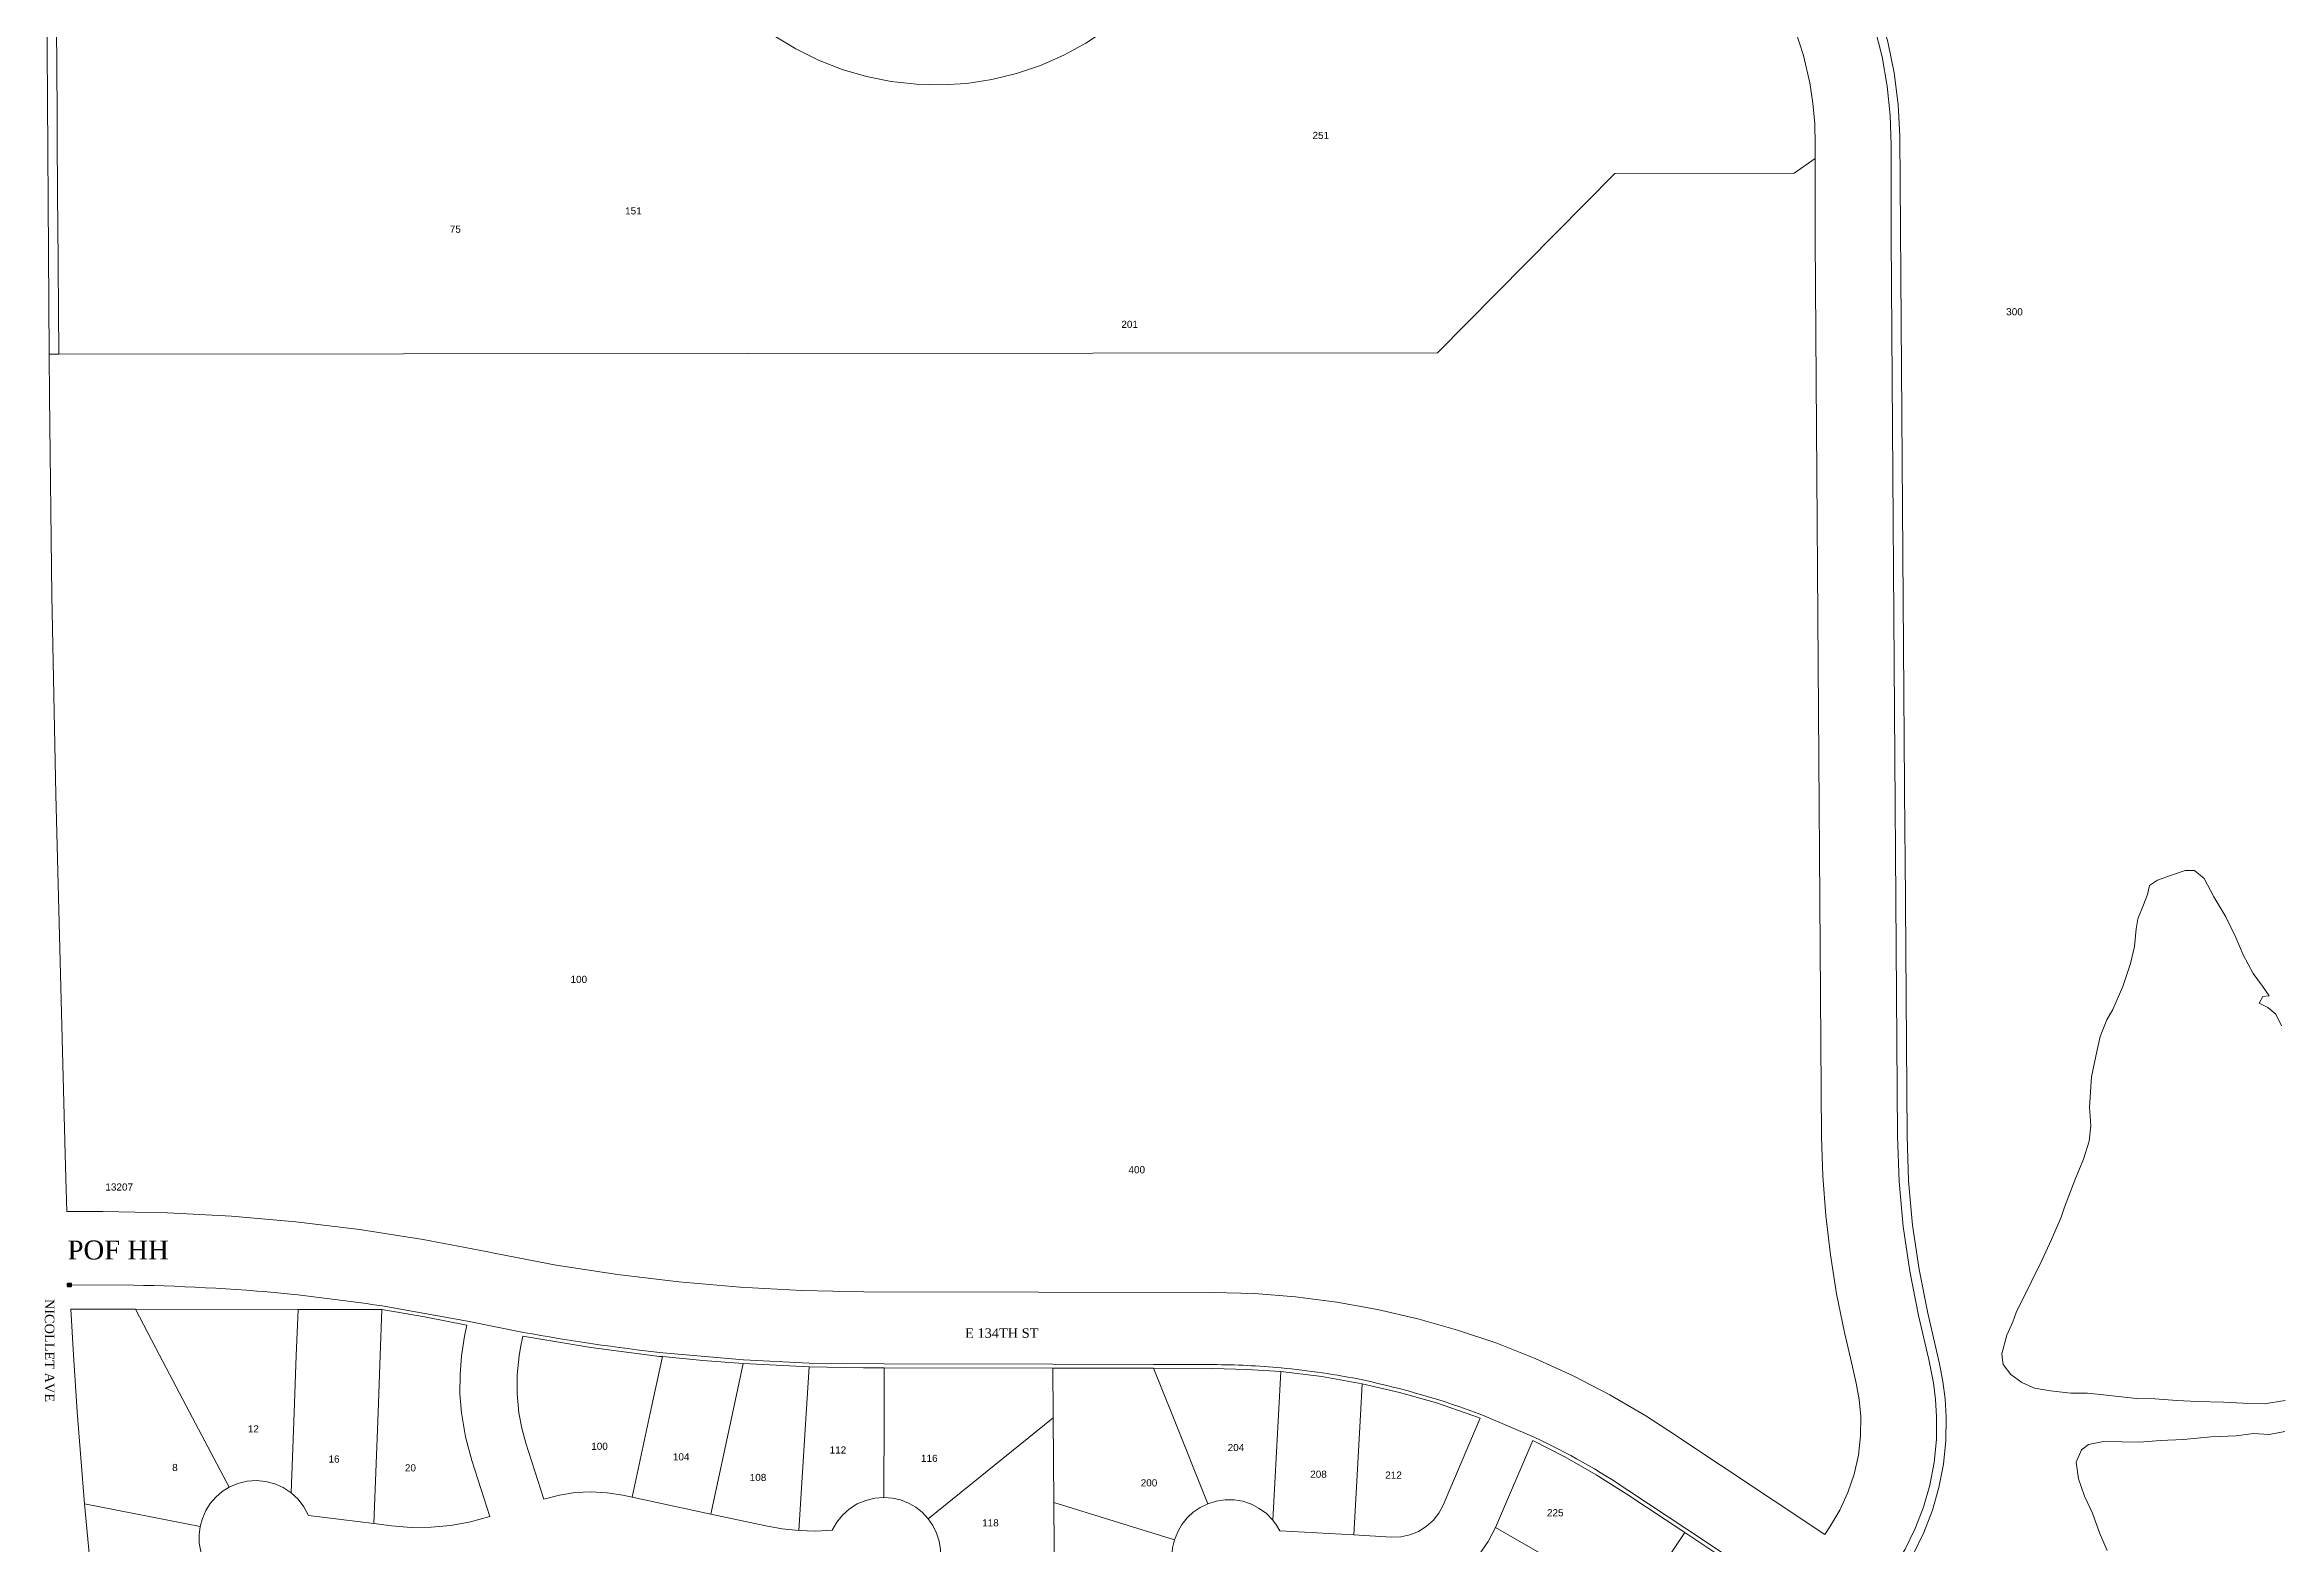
# Model space of a CAD drawing. Header units: feet. Extents: x 865220 to 2822444, y -2240498 to 975731.
# Drawn here: x 2812294 to 2814648, y 970991 to 972571 of the extents above; entities that cross this region are included whole.
import ezdxf
from ezdxf.enums import TextEntityAlignment as Align
from ezdxf.lldxf.tags import DXFTag

# ---------------------------------------------------------------- set-up
doc = ezdxf.new("R2010")
doc.units = ezdxf.units.FT
doc.header["$LTSCALE"] = 0.015
doc.header["$MEASUREMENT"] = 0
for name, color, linetype in [('Dakota County Addresses', 7, 'Continuous'), ('Dakota County Parcels', 7, 'Continuous'), ('F1', 112, 'F1'), ('STREET NAME', 7, 'Continuous'), ('TELEPHONE STRUCT-EX', 30, 'Continuous'), ('TELEPHONE STRUCT-PROP', 6, 'Continuous')]:
    doc.layers.add(name, color=color, linetype=linetype)
doc.layers.add('RUNNING LINE (UNDERGROUND)', color=10, linetype='Continuous', lineweight=40)
doc.styles.add('Dimensions 100', font='arial.ttf')
doc.styles.add('Line', font='txt.shx', dxfattribs={"height": 3})
doc.styles.get("Standard").update_dxf_attribs({"font": 'times.ttf'})
doc.styles.add('Utilities', font='arial.ttf', dxfattribs={"height": 2.5})
tags = doc.linetypes.add('F1', pattern='A,15,-5,["F1",Line,S=1.5,R=0,X=0,Y=-1.5],-12', length=32).pattern_tags.tags
tags[6] = DXFTag(74, 10)

# ---------------------------------------------------------------- blocks, each defined once
blk = doc.blocks.new('ACMAP_ANN_TEMPLATE_Dakota County Addresses')
at = {"layer": 'Dakota County Addresses', "style": 'Dimensions 100'}
blk.add_attdef('DakotaCountyAddress', text='', height=50, dxfattribs=at).set_placement((0, 0), align=Align.CENTER)
blk = doc.blocks.new('EX HH')
at = {"ltscale": 40, "true_color": 0xffffff}
h = blk.add_hatch(color=7, dxfattribs=at)
h.dxf.hatch_style = 1
h.paths.add_polyline_path([(-0.061, -0.031, 0.414214), (-0.046, -0.046), (0.046, -0.046, 0.414214), (0.061, -0.031), (0.061, 0.031, 0.414214), (0.046, 0.046), (-0.046, 0.046, 0.414214), (-0.061, 0.031)])
at = {"color": 30, "const_width": 0.005, "flags": 128}
blk.add_lwpolyline([(-0.061, 0.031), (-0.061, -0.031, 0.414214), (-0.046, -0.046), (0.046, -0.046, 0.414214), (0.061, -0.031), (0.061, 0.031, 0.414214), (0.046, 0.046), (-0.046, 0.046, 0.414214)], format="xyb", close=True, dxfattribs=at)
at = {"layer": 'RUNNING LINE (UNDERGROUND)', "color": 7, "lineweight": -3, "flags": 128}
blk.add_lwpolyline([(-0.054, 0.031), (-0.054, -0.031, 0.414214), (-0.046, -0.038), (0.046, -0.038, 0.414214), (0.054, -0.031), (0.054, 0.031, 0.414214), (0.046, 0.038), (-0.046, 0.038, 0.414214)], format="xyb", close=True, dxfattribs=at)
at = {"layer": 'TELEPHONE STRUCT-PROP', "color": 30, "style": 'Utilities'}
blk.add_text('HH', height=0.05, dxfattribs=at).set_placement((0, 0), align=Align.MIDDLE_CENTER)

msp = doc.modelspace()

# ---------------------------------------------------------------- linework, layer by layer
at = {"layer": 'Dakota County Parcels', "lineweight": 5}
for p, q in [((2812298.5, 972244.8), (2812295.2, 972711)), ((2814158.8, 972366.9), (2814158.9, 972451)), ((2814158.9, 972451), (2814158.9, 972466)), ((2814238.8, 972367.5), (2814238.8, 972465.1)), ((2813760.9, 972246.3), (2813947.8, 972435.3)), ((2813947.8, 972435.3), (2814137, 972435.5)), ((2814137, 972435.5), (2814136.9, 972435.6)), ((2814165.7, 971420.6), (2814158.8, 972366.9)), ((2814245.7, 971421.2), (2814238.8, 972367.5)), ((2812298.8, 972200.1), (2812298.5, 972244.8)), ((2812298.5, 972244.8), (2812308.5, 972244.8)), ((2812308.5, 972244.8), (2813760.9, 972246.3)), ((2812315.5, 971389.1), (2812305.6, 971781.1)), ((2812315.5, 971389.1), (2812316.9, 971341.9)), ((2812316.9, 971341.9), (2812355.1, 971341.8)), ((2812758.9, 971299.8), (2812768.8, 971297.7)), ((2813156.5, 971257.4), (2813524.6, 971256.6)), ((2812321.3, 971239.2), (2812389.2, 971239.1)), ((2812389.2, 971239.1), (2812560.6, 971238.8)), ((2812560.6, 971238.8), (2812648.9, 971238.6)), ((2812736.1, 971210.6), (2812738.5, 971222.3)), ((2812794.9, 971198.8), (2812797.3, 971210.6)), ((2813029.7, 971181.7), (2813099.1, 971178.3)), ((2813099.1, 971178.3), (2813156.3, 971177.4)), ((2813156.3, 971177.4), (2813178.2, 971177.4)), ((2813178.2, 971177.4), (2813355.8, 971177)), ((2813355.8, 971177), (2813461.9, 971176.8)), ((2813461.9, 971176.8), (2813524.4, 971176.7)), ((2813224.4, 971018.4), (2813356.2, 971124.6)), ((2813356.8, 971035.5), (2813356.2, 971124.6)), ((2813767, 971032.8), (2813806.1, 971124.2)), ((2814004.8, 971111), (2814169.2, 971001.8)), ((2812743.6, 971079.6), (2812762.6, 971020.6)), ((2812800.7, 971098), (2812819.7, 971039)), ((2813822.1, 971009.2), (2813861.3, 971100.6)), ((2812335.6, 971034.2), (2812457.4, 971010.2)), ((2812902.7, 971043.1), (2812912.5, 971041)), ((2812912.5, 971041), (2812995.6, 971023.1)), ((2813356.8, 971035.5), (2813484, 970996.2)), ((2813357.5, 970942), (2813356.8, 971035.5)), ((2813960.5, 971044.4), (2814021.5, 971003.9)), ((2812571.5, 971021.9), (2812640.5, 971013.2)), ((2812640.5, 971013.2), (2812658.9, 971010.9)), ((2812995.6, 971023.1), (2813053.3, 971010.7)), ((2813822.1, 971009.2), (2813968.9, 970924.8)), ((2814169.2, 971001.8), (2814174.5, 971009.8)), ((2813594.9, 971005.6), (2813672.8, 971001.3)), ((2813672.8, 971001.3), (2813712.7, 970999.1)), ((2813968.9, 970924.8), (2814021.5, 971003.9)), ((2814021.5, 971003.9), (2814133.9, 970929.1))]:
    msp.add_line(p, q, dxfattribs=at)
for points in [[(2814153.3, 972530.9), (2814146.6, 972559.6), (2814137.5, 972587.6), (2814126, 972614.7), (2814112.1, 972640.7), (2814096.1, 972665.4), (2814077.9, 972688.6), (2814057.7, 972710.1), (2814035.8, 972729.8), (2814012.2, 972747.5), (2813987.2, 972763), (2813960.9, 972776.3), (2813933.5, 972787.2), (2813905.3, 972795.7), (2813876.4, 972801.7), (2813847.2, 972805.1), (2813817.7, 972806), (2813788.3, 972804.3)], [(2814238.8, 972465.1), (2814238, 972496.3), (2814234.9, 972527.3), (2814229.4, 972558), (2814221.6, 972588.2), (2814211.6, 972617.8), (2814199.5, 972646.5), (2814185.2, 972674.2), (2814168.8, 972700.8), (2814150.6, 972726.1), (2814130.4, 972749.9)], [(2814144.2, 972749.9), (2814165.1, 972723.9), (2814183.8, 972696.2), (2814200.3, 972667.2), (2814214.5, 972637), (2814226.3, 972605.8), (2814235.6, 972573.8), (2814242.3, 972541.1), (2814246.5, 972508), (2814248, 972474.6)], [(2812305.4, 972682.5), (2812306.7, 972500), (2812306.8, 972480), (2812307.3, 972407.6), (2812307.5, 972384.8), (2812308.5, 972244.8)], [(2813062.3, 972580.3), (2813085, 972566.4), (2813108.9, 972554.6), (2813133.8, 972544.9), (2813159.4, 972537.4), (2813185.5, 972532.1), (2813212, 972529.2), (2813238.7, 972528.5), (2813265.3, 972530.2), (2813291.6, 972534.2), (2813317.5, 972540.5), (2813342.8, 972549), (2813367.2, 972559.7), (2813390.6, 972572.5), (2813412.9, 972587.2)], [(2814158.9, 972466), (2814158.4, 972487.7), (2814156.5, 972509.4), (2814153.3, 972530.9)], [(2814255.7, 971421.3), (2814253.6, 971715.4), (2814253.4, 971741.4), (2814248, 972474.6)], [(2814136.9, 972435.6), (2814136.9, 972435.6), (2814158.9, 972451)], [(2812298.8, 972200.1), (2812301.2, 971990.6), (2812305.6, 971781.1)], [(2814654, 971142.8), (2814632, 971139.5), (2814609.9, 971140.1), (2814589.1, 971141), (2814561.4, 971141.9), (2814540, 971143), (2814516.7, 971144.6), (2814497.3, 971145.1), (2814462.6, 971148.8), (2814445.8, 971150.5), (2814428.1, 971150.5), (2814406.8, 971153.2), (2814390, 971155.7), (2814376.6, 971161.7), (2814365.1, 971170.1), (2814356.9, 971180.9), (2814356.3, 971185.7), (2814355.6, 971192.1), (2814360.7, 971211.8), (2814367.3, 971225.9), (2814370.8, 971235.4), (2814386.6, 971267.4), (2814397.8, 971290.5), (2814407.9, 971312.6), (2814418, 971336.1), (2814421.7, 971346.4), (2814432.3, 971375), (2814441.6, 971396.9), (2814447.5, 971416), (2814449.3, 971432.2), (2814448, 971451.8), (2814449.9, 971483.9), (2814455.6, 971510.5), (2814459.3, 971526.4), (2814466.2, 971544), (2814472.6, 971554.6), (2814483.1, 971578.9), (2814491.2, 971603.2), (2814495.4, 971621.2), (2814497, 971639.7), (2814498.8, 971650.2), (2814504.9, 971665.1), (2814509, 971675.9), (2814511, 971685.4), (2814519.6, 971691), (2814533.1, 971696), (2814548.7, 971701), (2814558.5, 971701.1), (2814568.8, 971692.8), (2814579, 971673.3), (2814591.5, 971652.2), (2814601.9, 971630.7), (2814609.7, 971612.4), (2814620.5, 971592.5), (2814630.2, 971579.4), (2814637.3, 971569.2), (2814630.5, 971568.3), (2814626.5, 971561.5), (2814635.8, 971556.8), (2814644.1, 971549.9), (2814650.2, 971537.4)], [(2814165.7, 971420.6), (2814167, 971379.1), (2814170, 971337.6), (2814174.9, 971296.3), (2814181.5, 971255.3), (2814189.9, 971214.5)], [(2814245.7, 971421.2), (2814247.4, 971373.7), (2814251.7, 971326.2), (2814258.5, 971279.1), (2814267.8, 971232.5)], [(2814277.6, 971234.7), (2814268.3, 971280.8), (2814261.5, 971327.4), (2814257.4, 971374.3), (2814255.7, 971421.3)], [(2812758.9, 971299.8), (2812692.4, 971312.5), (2812625.4, 971322.9), (2812558.1, 971331), (2812490.6, 971336.9), (2812422.9, 971340.5), (2812355.1, 971341.8)], [(2812768.8, 971297.7), (2812832.7, 971285.6), (2812897, 971275.6), (2812961.6, 971267.7), (2813026.4, 971262.1), (2813091.4, 971258.6), (2813156.5, 971257.4)], [(2814004.8, 971111), (2813980.4, 971126.7), (2813942.6, 971148.7), (2813903.8, 971168.8), (2813864, 971187), (2813823.5, 971203.1), (2813782.2, 971217.1), (2813740.3, 971229), (2813697.8, 971238.9), (2813654.9, 971246.5), (2813611.6, 971252.1), (2813568.2, 971255.5), (2813524.6, 971256.6)], [(2812321.3, 971239.2), (2812324, 971191), (2812327.9, 971131), (2812335.6, 971034.2)], [(2812389.2, 971239.1), (2812414.7, 971190.8), (2812446.4, 971130.7), (2812488.2, 971051.6)], [(2812553.3, 971045.7), (2812556.5, 971130.4), (2812558.7, 971190.4), (2812560.6, 971238.8)], [(2812640.5, 971013.2), (2812644.9, 971130.2), (2812647.1, 971190.2), (2812648.9, 971238.6)], [(2812738.5, 971222.3), (2812693.8, 971230.9), (2812648.9, 971238.6)], [(2814267.8, 971232.5), (2814278.5, 971185.9), (2814280.1, 971179.1)], [(2814289.8, 971181.4), (2814288.8, 971185.9), (2814277.6, 971234.7)], [(2812736.1, 971210.6), (2812732.9, 971190), (2812731.3, 971170), (2812731.2, 971150), (2812732.7, 971130), (2812736.9, 971104.5), (2812743.6, 971079.6)], [(2812794.9, 971198.8), (2812793.4, 971189.8), (2812791.3, 971169.8), (2812791.3, 971149.8), (2812793.3, 971129.8), (2812796.3, 971113.7), (2812800.7, 971098)], [(2812797.3, 971210.6), (2812869.2, 971198.7), (2812941.5, 971189.4), (2812944.4, 971189.1)], [(2814189.9, 971214.5), (2814196.4, 971186.1), (2814202.1, 971161.2)], [(2812912.5, 971041), (2812931.5, 971129.4), (2812944.4, 971189.1)], [(2812944.4, 971189.1), (2812987, 971185), (2813029.7, 971181.7)], [(2812995.6, 971023.1), (2813018.4, 971129.2), (2813029.7, 971181.7)], [(2813088.1, 971005.9), (2813096, 971129), (2813099.1, 971178.3)], [(2813177.8, 971040.7), (2813178, 971128.8), (2813178.2, 971177.4)], [(2813356.2, 971124.6), (2813356.2, 971128.3), (2813355.8, 971177)], [(2813461.9, 971176.8), (2813481.5, 971128), (2813519, 971034.2)], [(2813596.1, 971173.3), (2813560.3, 971175.7), (2813524.4, 971176.7)], [(2813587.4, 971017), (2813593.5, 971127.7), (2813596.1, 971173.3)], [(2813681.6, 971160.5), (2813639, 971168.1), (2813596.1, 971173.3)], [(2814241.2, 970965.5), (2814253.6, 970986.2), (2814264.3, 971008), (2814272.9, 971030.6), (2814279.6, 971053.8), (2814284.1, 971077.6), (2814286.6, 971101.7), (2814286.9, 971125.9), (2814285.8, 971143.8), (2814283.5, 971161.5), (2814280.1, 971179.1)], [(2814249.5, 970960), (2814262.4, 970981.4), (2814273.4, 971003.9), (2814282.4, 971027.3), (2814289.2, 971051.3), (2814294, 971075.9), (2814296.6, 971100.8), (2814296.9, 971125.8), (2814295.8, 971144.5), (2814293.4, 971163), (2814289.8, 971181.4)], [(2813672.8, 971001.3), (2813679.8, 971127.5), (2813681.6, 971160.5)], [(2813806.1, 971124.2), (2813798.2, 971127.2), (2813759.9, 971140.3), (2813721, 971151.4), (2813681.6, 971160.5)], [(2814174.5, 971009.8), (2814184.9, 971027.4), (2814193.4, 971046), (2814199.9, 971065.4), (2814204.4, 971085.3), (2814206.7, 971105.6), (2814206.9, 971126.1), (2814205.3, 971143.8), (2814202.1, 971161.2)], [(2814466.5, 970984.8), (2814458.4, 971003.5), (2814450.9, 971024.2), (2814442.7, 971042.2), (2814436.2, 971060.5), (2814433.9, 971078.1), (2814439.6, 971091), (2814446.8, 971096.6), (2814462.6, 971099.8), (2814482, 971099.3), (2814500.9, 971099.1), (2814522.5, 971100.6), (2814547, 971101.9), (2814575.6, 971104.7), (2814602.4, 971105.6), (2814620.8, 971108), (2814637.3, 971107.2), (2814653.8, 971110.2)], [(2813960.5, 971044.4), (2813928.3, 971064.7), (2813895.2, 971083.4), (2813861.3, 971100.6)], [(2812553.3, 971045.7), (2812545.1, 971051.2), (2812536.1, 971055.2), (2812526.5, 971057.7), (2812516.7, 971058.6), (2812506.9, 971057.8), (2812497.3, 971055.5), (2812488.2, 971051.6)], [(2812335.6, 971034.2), (2812343.8, 970948.3), (2812353.3, 970862.6)], [(2812488.2, 971051.6), (2812480.7, 971046.9), (2812473.9, 971041.1), (2812468.1, 971034.4), (2812463.4, 971026.9), (2812459.8, 971018.7), (2812457.4, 971010.2)], [(2812571.5, 971021.9), (2812566.8, 971030.8), (2812560.7, 971038.8), (2812553.3, 971045.7)], [(2812902.7, 971043.1), (2812886.1, 971045.8), (2812869.3, 971046.7), (2812852.6, 971045.9), (2812835.9, 971043.3), (2812819.7, 971039)], [(2813177.8, 971040.7), (2813168.1, 971040), (2813158.7, 971037.7), (2813149.8, 971033.9), (2813141.6, 971028.7), (2813134.3, 971022.2), (2813128.2, 971014.7), (2813123.4, 971006.3)], [(2813224.4, 971018.4), (2813218.3, 971024.9), (2813211.3, 971030.4), (2813203.6, 971034.8), (2813195.4, 971038.1), (2813186.7, 971040.1), (2813177.8, 971040.7)], [(2813519, 971034.2), (2813511, 971030.3), (2813503.7, 971025.3), (2813497.2, 971019.2), (2813491.7, 971012.2), (2813487.3, 971004.5), (2813484, 970996.2)], [(2813587.4, 971017), (2813580.8, 971023.7), (2813573.3, 971029.3), (2813564.9, 971033.7), (2813556, 971036.7), (2813546.7, 971038.3), (2813537.3, 971038.4), (2813528, 971037), (2813519, 971034.2)], [(2813712.7, 970999.1), (2813722.4, 970999.4), (2813731.9, 971001.4), (2813740.9, 971005), (2813749.2, 971010.1), (2813756.4, 971016.6), (2813762.4, 971024.2), (2813767, 971032.8)], [(2812457.4, 971010.2), (2812456.3, 971001.3), (2812456.6, 970992.5), (2812458.1, 970983.7), (2812461, 970975.3), (2812465, 970967.4), (2812470.2, 970960.1)], [(2812658.9, 971010.9), (2812679.8, 971009.2), (2812700.8, 971009.3), (2812721.7, 971011.3), (2812742.3, 971015.1), (2812762.6, 971020.6)], [(2813053.3, 971010.7), (2813070.6, 971007.7), (2813088.1, 971005.9)], [(2813236.3, 970968.1), (2813237.5, 970976.9), (2813237.4, 970985.8), (2813236, 970994.6), (2813233.3, 971003.1), (2813229.4, 971011.1), (2813224.4, 971018.4)], [(2813594.9, 971005.6), (2813591.5, 971011.5), (2813587.4, 971017)], [(2813780.2, 970958.6), (2813793.3, 970968.8), (2813804.8, 970980.8), (2813814.5, 970994.4), (2813822.1, 971009.2)], [(2813088.1, 971005.9), (2813105.8, 971005.4), (2813123.4, 971006.3)], [(2813484, 970996.2), (2813482, 970987.6), (2813481.3, 970978.7), (2813482, 970969.8), (2813483.9, 970961.2), (2813487.1, 970952.9), (2813491.5, 970945.1)]]:
    msp.add_lwpolyline(points, dxfattribs=at)
at = {"layer": 'F1', "lineweight": 5, "ltscale": 50, "flags": 128}
msp.add_lwpolyline([(2814698.8, 970761.2), (2814698.8, 970766), (2814694.7, 970769.9, -0.031368), (2814525.5, 970776.2), (2814521.6, 970776.8), (2814517, 970773.5), (2814465.9, 970781.9, -0.049577), (2814312.8, 970830, -0.04612), (2814186.1, 970899.3), (2814136.1, 970932.5), (2814023.7, 971007.2), (2813962.7, 971047.8, 0.038658), (2813862.9, 971104.2), (2813807.6, 971127.9, 0.036941), (2813682.4, 971164.5, 0.027024), (2813596.4, 971177.2, 0.021882), (2813524.4, 971180.7), (2813461.9, 971180.8), (2813355.9, 971181), (2813178.2, 971181.4), (2813099.2, 971182.3), (2813030, 971185.7), (2812944.8, 971193.1, -0.017763), (2812798.1, 971214.6), (2812739.2, 971226.3), (2812649.3, 971242.6, 0.004312), (2812560.4, 971254.3, 0.021025), (2812387.1, 971264.3), (2812319.7, 971264.6)], format="xyb", dxfattribs=at)

# ---------------------------------------------------------------- block references
at = {"layer": 'Dakota County Addresses', "lineweight": 5, "xscale": 0.15, "yscale": 0.15, "zscale": 0.15}
for p, values in [((2813638.1, 972471.6), {'DakotaCountyAddress': '251'}), ((2812913.9, 972392.1), {'DakotaCountyAddress': '151'}), ((2812726.3, 972372.8), {'DakotaCountyAddress': '75'}), ((2813436.7, 972272.6), {'DakotaCountyAddress': '201'}), ((2814368.9, 972285.9), {'DakotaCountyAddress': '300'}), ((2812856.4, 971582.7), {'DakotaCountyAddress': '100'}), ((2813444.2, 971382.2), {'DakotaCountyAddress': '400'}), ((2812372.2, 971364), {'DakotaCountyAddress': '13207'}), ((2812513.5, 971109.2), {'DakotaCountyAddress': '12'}), ((2812598.5, 971077.5), {'DakotaCountyAddress': '16'}), ((2812878.2, 971090.9), {'DakotaCountyAddress': '100'}), ((2812964.2, 971079.8), {'DakotaCountyAddress': '104'}), ((2813129.4, 971087), {'DakotaCountyAddress': '112'}), ((2813225.6, 971078.2), {'DakotaCountyAddress': '116'}), ((2813548.7, 971089.6), {'DakotaCountyAddress': '204'}), ((2812430.9, 971068.6), {'DakotaCountyAddress': '8'}), ((2812679, 971068.2), {'DakotaCountyAddress': '20'}), ((2813045.2, 971058.1), {'DakotaCountyAddress': '108'}), ((2813457.1, 971052.4), {'DakotaCountyAddress': '200'}), ((2813635.7, 971061.5), {'DakotaCountyAddress': '208'}), ((2813714.7, 971060.6), {'DakotaCountyAddress': '212'}), ((2813290.1, 971010.3), {'DakotaCountyAddress': '118'}), ((2813885.1, 971020.9), {'DakotaCountyAddress': '225'})]:
    msp.add_blockref('ACMAP_ANN_TEMPLATE_Dakota County Addresses', p, dxfattribs=at).add_auto_attribs(values)
at = {"layer": 'TELEPHONE STRUCT-EX', "lineweight": 5, "xscale": 40, "yscale": 40, "zscale": 40}
msp.add_blockref('EX HH', (2812319.7, 971264.6), dxfattribs=at)

# ---------------------------------------------------------------- texts
at = {"layer": 'STREET NAME', "lineweight": 5, "ltscale": 40, "insert": (2812303.9, 971249.9), "char_height": 10, "attachment_point": 1, "rotation": 270}
msp.add_mtext('NICOLLET AVE', dxfattribs=at)
at = {"layer": 'STREET NAME', "lineweight": 5, "ltscale": 40, "insert": (2813263.4, 971218.9), "char_height": 10, "attachment_point": 1}
msp.add_mtext('E 134TH ST', dxfattribs=at)
at = {"layer": 'TELEPHONE STRUCT-EX', "lineweight": 5, "insert": (2812317.8, 971311.4), "char_height": 20, "attachment_point": 1}
msp.add_mtext('POF HH', dxfattribs=at)

doc.saveas('drawing.dxf')
